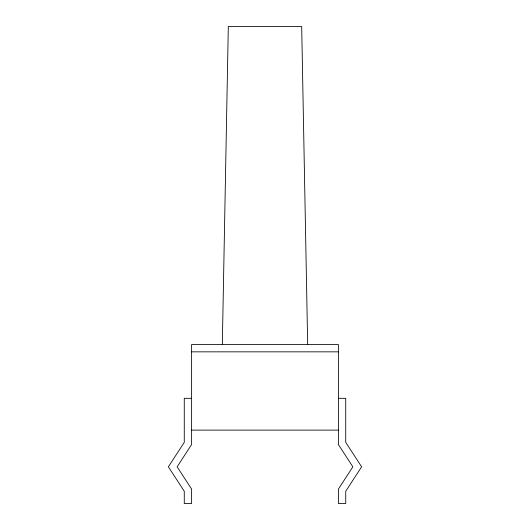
<?xml version="1.0" encoding="UTF-8"?>
<svg xmlns="http://www.w3.org/2000/svg" width="530" height="530" viewBox="0 0 530 530"><rect width="100%" height="100%" fill="white"/><g stroke="black" fill="none" stroke-linecap="round" stroke-linejoin="round"><path stroke-width="0.79" d="M222.322 344.5L228.311 26.5L301.689 26.5L307.678 344.5M191.615 351.841L338.385 351.841M191.615 398.315L184.274 398.315L184.274 442.345L168.374 466.811L184.274 491.27L184.274 503.5L191.615 503.5L191.615 489.091L177.133 466.811L191.615 444.524L191.615 344.5L338.385 344.5L338.385 444.524L352.867 466.811L338.385 489.091L338.385 503.5L345.726 503.5L345.726 491.27L361.626 466.811L345.726 442.345L345.726 398.315L338.385 398.315M191.615 430.115L338.385 430.115"/></g></svg>
